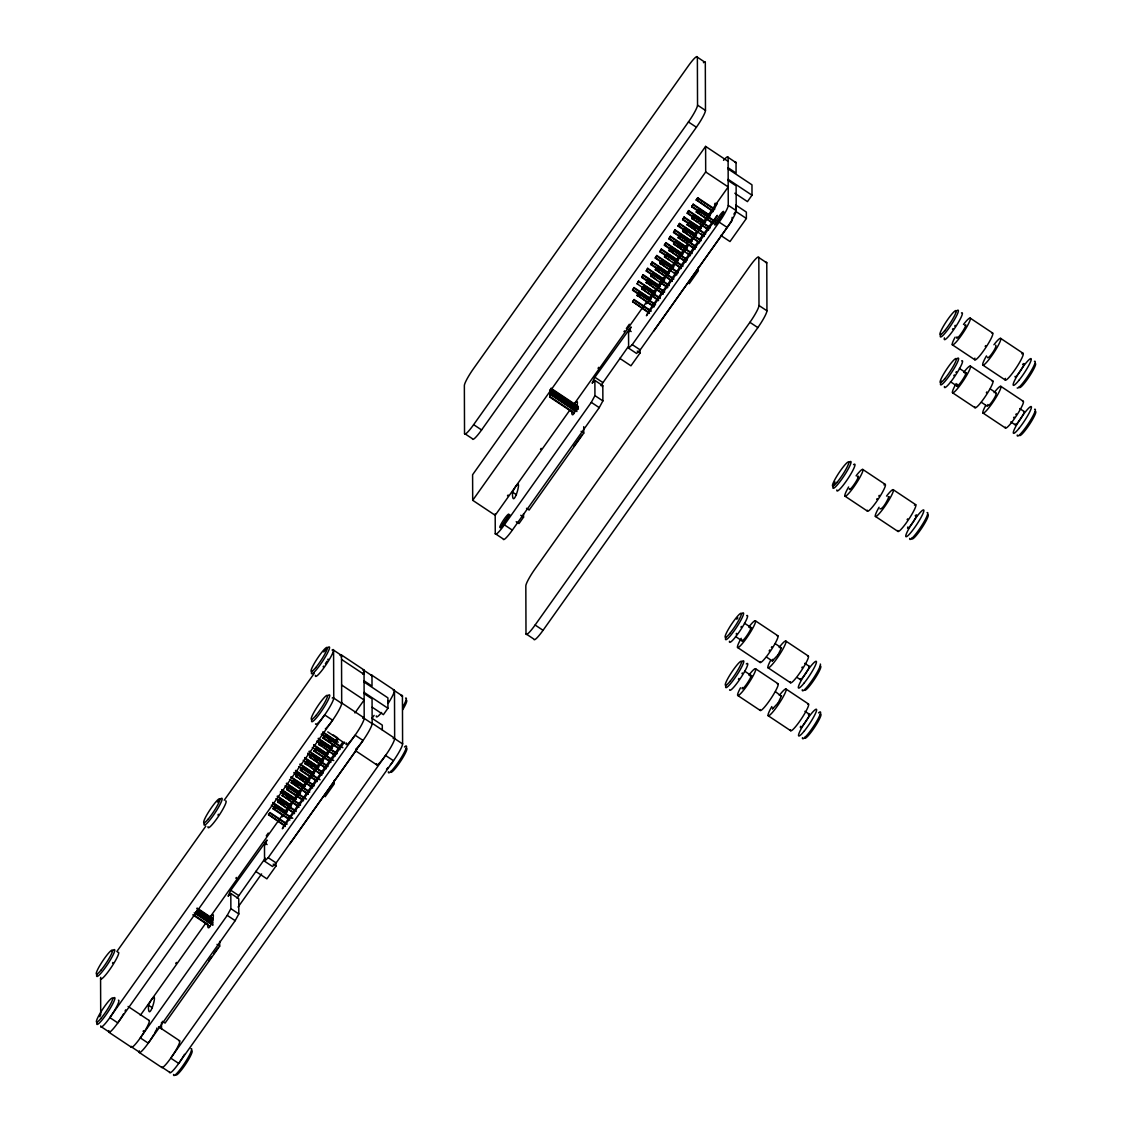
<?xml version="1.0" encoding="UTF-8"?>
<svg xmlns="http://www.w3.org/2000/svg" width="1132" height="1132" viewBox="0 0 1132 1132"><rect width="100%" height="100%" fill="white"/><g stroke="black" fill="none" stroke-linecap="round" stroke-linejoin="round"><path stroke-width="1.5" d="M772.406 660.763L772.873 659.277M772.576 708.717L772.703 708.08M888.875 496.764C887.587 500.471 882.38 509.924 879.932 508.848M148.434 1005.159C162.216 978.699 147.797 1028.861 148.434 1005.159L152.395 1007.791M512.499 492.123C526.281 465.662 511.862 515.824 512.499 492.123L516.461 494.755M888.875 496.736L888.125 496.651M987.458 357.118C987.429 361.108 997.872 346.137 995.679 345.189M987.84 404.534C986.92 410.109 998.311 393.795 995.693 393.257M143.566 1030.686L143.141 1031.436M235.909 878.319L236.333 877.456M283.014 814.644L282.321 816.795L283.594 815.733M647.094 301.607L646.386 303.758L648.325 301.876M227.235 915.392L230.871 908.656L230.815 893.473L238.753 898.766L238.81 913.948L235.173 920.67L148.25 1043.166L140.311 1037.874L227.235 915.392L235.173 920.67M495.264 533.667A16.06 2.278 -56.4 0 0 504.377 524.838L591.3 402.355L594.937 395.62L594.88 380.437L602.818 385.729L602.875 400.912L599.238 407.633L512.329 530.13A16.06 2.278 -56.4 0 1 503.202 538.959L495.264 533.667L495.193 513.843M600.88 385.602L628.331 346.576M387.781 701.84L388.234 701.048M771.387 647.476L771.854 646.697M878.786 496.127L879.253 495.349M801.838 667.753L802.305 666.96M986.354 392.733L986.807 391.955M237.083 898.157L265.284 858.169M284.288 824.591L282.363 828.78L344.482 742.125M540.502 449.404L541.153 448.357M648.353 311.555L646.429 315.743L714.603 220.57L717.235 215.349L699.463 239.475M778.123 654.706L781.462 647.886L775.349 643.74M778.292 702.675L781.533 695.727M985.18 346.42L985.703 345.6M1015.8 414.637L1016.324 413.817M777.981 654.919L772.392 660.904M778.137 702.887L772.562 708.858M175.729 963.473L176.436 962.441M209.604 917.769C219.198 903.987 207.241 939.857 207.595 923.387M598.036 368.353L598.743 367.32M573.669 404.732C583.263 390.95 571.306 426.821 571.66 410.35M714.547 204.185L715.254 203.152M769.831 649.938L769.137 650.957M876.677 499.396L877.229 498.589M907.128 519.673L907.68 518.866M264.548 861.197L268.185 857.674L355.108 735.177L363.061 740.469L276.137 862.952L272.487 866.489L264.548 861.197L264.492 846.014L267.01 840.001L230.447 890.785L228.098 896.247L230.815 893.473M728.173 180.554L736.125 185.846L736.21 210.609A16.06 2.278 -56.4 0 1 727.126 227.433L640.203 349.915L636.552 353.453L628.614 348.161L628.557 332.978L631.076 326.964L594.512 377.748L592.163 383.21L594.88 380.437M464.53 433.485A16.06 2.278 -56.4 0 0 473.643 424.656L688.44 121.959A16.06 2.278 -56.4 0 0 697.538 105.149L697.369 57.194L705.307 62.486L705.477 110.427A16.06 2.278 -56.4 0 1 696.392 127.251L481.595 429.948A16.06 2.278 -56.4 0 1 472.483 438.777L464.53 433.485L464.361 385.545A16.06 2.278 -56.4 0 1 473.459 368.721L688.256 66.024A16.06 2.278 -56.4 0 1 697.369 57.194M116.822 951.573L205.812 826.176M224.221 800.225L314.229 673.384M728.117 161.367L705.604 146.396L472.596 474.733L472.695 500.302L495.193 515.286L569.806 410.166M551.1 388.347L549.643 391.035L551.1 388.347L578.353 406.487M472.695 500.302L705.689 171.965L705.604 146.396M551.114 390.342L549.657 393.045L551.114 390.342L578.367 408.482M551.114 392.337L549.657 395.04L551.114 392.337L576.938 409.529M574.051 413.265L549.671 397.035L551.128 394.346L576.938 411.524M549.671 397.035L551.128 394.346M639.594 294.914L632.59 290.245L634.047 287.556L650.858 298.749M655.414 292.339L638.59 281.132L637.132 283.835L645.551 289.424M651.508 283.948L641.688 277.411L643.146 274.722L659.97 285.929M664.512 279.505L647.688 268.312L646.245 271.001L653.249 275.67M659.206 270.194L650.787 264.591L652.244 261.902L669.069 273.095M665.149 264.704L655.343 258.181L656.801 255.492L673.625 266.685M678.167 260.275L661.343 249.068L659.899 251.771L666.904 256.426M672.861 250.95L664.442 245.347L665.899 242.658L682.723 253.865M674.601 242.673L668.998 238.937L670.455 236.248L687.265 247.441M691.822 241.031L674.997 229.838L673.54 232.527L680.558 237.196M686.501 231.706L678.096 226.117L679.554 223.429L696.378 234.621M688.256 223.429L682.653 219.707L684.096 217.004L700.92 228.211M705.477 221.787L688.652 210.594L687.195 213.283L694.213 217.952M700.156 212.476L691.751 206.873L693.208 204.185L710.019 215.377M713.118 211.656L696.293 199.826L697.751 197.775L714.575 208.967M632.59 290.245L634.047 287.556M637.132 283.835L638.59 281.132M641.688 277.411L643.146 274.722M646.245 271.001L647.688 268.312M650.787 264.591L652.244 261.902M655.343 258.181L656.801 255.492M659.899 251.771L661.343 249.068M664.442 245.347L665.899 242.658M668.998 238.937L670.455 236.248M673.54 232.527L674.997 229.838M678.096 226.117L679.554 223.429M682.653 219.707L684.096 217.004M687.195 213.283L688.652 210.594M691.751 206.873L693.208 204.185M696.293 200.463L697.751 197.775M285.391 826.459L268.567 814.63L270.024 812.578L286.835 823.771M289.934 820.049L273.109 808.856L274.567 806.154L292.792 818.294M294.49 813.639L277.665 801.796L279.123 799.744L295.947 810.951M299.032 807.229L282.208 795.386L283.665 793.334L300.489 804.527M303.588 800.805L286.764 789.612L288.221 786.924L306.447 799.051M308.145 794.395L291.32 782.566L292.778 780.514L309.588 791.707M312.687 787.985L295.862 776.142L297.32 774.09L314.144 785.297M317.243 781.575L300.419 770.368L301.876 767.68L320.101 779.807M321.799 775.165L304.975 763.322L306.418 761.27L323.243 772.463M326.341 768.741L309.517 756.912L310.975 754.86L327.799 766.053M330.898 762.331L314.073 751.139L315.531 748.45L333.756 760.577M335.44 755.921L318.616 744.078L320.073 742.026L336.897 753.233M339.996 749.511L323.172 738.305L324.629 735.616L342.855 747.743M649.457 313.423L632.632 301.593L634.09 299.541L650.9 310.734M653.999 307.013L637.175 295.183L638.632 293.131L655.456 304.324M658.555 300.603L641.731 288.759L643.188 286.707L660.013 297.914M663.111 294.193L646.273 282.349L647.73 280.297L664.555 291.49M669.111 285.08L652.287 273.887L650.829 275.939L667.654 287.769M672.21 281.359L655.386 269.529L656.843 267.477L673.653 278.67M676.752 274.949L659.928 263.119L661.385 261.053L678.21 272.26M682.766 265.85L665.941 254.643L664.484 256.695L681.308 268.539M685.865 262.129L669.04 250.285L670.484 248.233L687.308 259.426M690.407 255.705L673.582 243.875L675.04 241.824L691.864 253.016M696.421 246.606L679.596 235.414L678.139 237.465L694.963 249.295M699.505 242.885L682.681 231.041L684.138 228.989L700.963 240.196M704.062 236.475L687.237 224.631L688.695 222.58L705.519 233.786M710.061 227.362L693.251 216.17L691.793 218.221L708.618 230.065M713.16 223.641L696.336 211.811L697.793 209.76L714.617 220.952M268.567 815.266L270.024 812.578M273.109 808.856L274.567 806.154M277.665 802.432L279.123 799.744M282.222 796.022L283.665 793.334M286.764 789.612L288.221 786.924M291.32 783.202L292.778 780.514M295.862 776.793L297.32 774.09M300.419 770.368L301.876 767.68M304.975 763.958L306.418 761.27M309.517 757.549L310.975 754.86M314.073 751.139L315.531 748.45M318.63 744.729L320.073 742.026M323.172 738.305L324.629 735.616M632.632 302.23L634.09 299.541M637.175 295.82L638.632 293.131M641.731 289.41L643.188 286.707M646.287 282.986L647.73 280.297M650.829 276.576L652.287 273.887M655.386 270.166L656.843 267.477M659.928 263.756L661.385 261.053M664.484 257.332L665.941 254.643M669.04 250.922L670.484 248.233M673.582 244.512L675.04 241.824M678.139 238.102L679.596 235.414M682.695 231.692L684.138 228.989M687.237 225.268L688.695 222.58M691.793 218.858L693.251 216.17M696.336 212.448L697.793 209.76M266.275 835.883L268.27 833.067M626.35 328.478L629.335 324.247M140.326 1015.362L205.741 923.203M209.816 917.429L282.377 815.182M284.429 812.309L292.014 801.626M294.023 798.782L296.683 795.032M298.056 793.093L305.881 782.071M307.932 779.184L310.154 776.043M312.177 773.213L319.224 763.265M321.219 760.463L324.276 756.148M326.285 753.318L328.365 750.389M330.318 747.629L332.454 744.63M335.355 740.526L337.562 737.427M354.939 712.948L364.136 699.986L341.623 685.002M573.882 404.407L646.443 302.159M649.018 298.537L652.046 294.263M653.603 292.07L656.079 288.589M657.692 286.311L660.748 281.995M662.8 279.109L665.149 275.798M666.889 273.35L669.946 269.034M671.191 267.279L674.219 263.006M676.087 260.388L679.257 255.903M681.195 253.186L683.289 250.229M685.284 247.427L687.322 244.54M690.35 240.281L692.43 237.352M694.383 234.593L696.52 231.593M698.571 228.706L701.628 224.391M703.453 221.815L706.481 217.556M707.769 215.745L728.201 186.95L705.689 171.965M284.953 813.965L338.397 738.658M649.018 300.928L688.341 245.517M690.364 242.673L714.561 208.585L717.193 203.35L714.547 206.18M284.995 823.558L342.458 742.578M649.061 310.522L670.229 280.679M672.252 277.835L697.453 242.319M628.614 348.161L632.25 344.637L719.174 222.141A16.06 2.278 -56.4 0 0 728.258 205.331L728.102 157.376A16.06 2.278 -56.4 0 0 723.532 160.334M238.074 907.072L261.605 873.918M372.074 718.254L374.112 715.367M733.861 214.132L735.786 211.415L735.758 205.034L746.356 212.08L746.37 218.476L729.999 241.555L720.73 235.385M289.82 843.892L356.905 749.342M653.886 330.855L732.163 220.542L732.149 217.358M208.642 960.927L211.67 956.653M213.693 953.795L217.74 948.092M275.982 862.542L275.996 866.008L266.883 878.842L255.676 871.371M325.139 796.744L334.237 783.924L334.223 780.457M364.065 682.002L387.908 697.864L387.936 708.25L383.394 714.66L372.173 707.203M523.536 513.687L523.55 517.14L519.008 523.564L516.206 521.696M573.712 446.461L581.806 435.056M640.047 349.519L640.061 352.972L630.948 365.806L619.742 358.335M689.204 283.722L698.303 270.888L698.288 267.421M728.145 168.965L751.973 184.827L752.002 195.213L747.46 201.623L734.838 193.232M219.665 941.343L219.679 946.14L165.074 1023.087L162.428 1021.333M583.73 426.707L583.744 433.103L529.139 510.051L526.493 508.296M525.998 633.849A16.06 2.278 -56.4 0 0 535.111 625.02L749.908 322.323A16.06 2.278 -56.4 0 0 758.992 305.513L758.822 257.558L766.774 262.85L766.944 310.791A16.06 2.278 -56.4 0 1 757.846 327.615L543.049 630.312A16.06 2.278 -56.4 0 1 533.936 639.141L525.998 633.849L525.828 585.895A16.06 2.278 -56.4 0 1 534.912 569.085L749.709 266.388A16.06 2.278 -56.4 0 1 758.822 257.558M602.818 385.729L602.125 386.677M1013.579 417.807L1014.145 417.057M623.973 331.648L624.638 330.841M507.476 495.816L508.141 495.009M780.953 695.911L775.505 691.709M780.387 648.282L781.278 647.745M697.538 105.149L705.477 110.427M688.44 121.959L696.392 127.251M970.166 318.092L992.679 333.077M1000.631 338.369L1023.13 353.34M728.102 157.376L736.041 162.668L736.083 173.054L728.131 167.762M728.173 179.351L752.002 195.213M952.295 344.765L974.808 359.75M982.746 365.042L1005.258 380.012M970.336 366.046L992.849 381.017M1000.787 386.309L1023.3 401.294M728.258 205.331L736.21 210.609M735.786 211.415L746.37 218.476M959.412 368.438L966.77 373.334M990.302 388.998L996.188 392.917M1019.734 408.581L1024.149 411.524M697.751 198.411L714.575 209.604M696.293 199.826L713.118 211.019M693.208 204.821L710.033 216.014M719.174 222.141L727.126 227.433M691.751 206.236L697.354 209.972M697.793 210.396L714.617 221.589M696.336 211.811L713.16 223.004M950.498 381.753L957.842 386.649M981.387 402.313L987.274 406.232M1010.805 421.896L1015.22 424.84M688.652 211.231L705.477 222.438M688.596 213.58L692.798 216.382M693.251 216.806L710.075 228.013M698.416 220.754L701.217 222.622M693.194 219.155L697.397 221.957M700.199 223.825L708.604 229.414M952.465 392.719L974.963 407.69M982.916 412.982L1005.414 427.967M684.11 217.655L700.92 228.848M682.638 219.056L688.256 222.792M688.695 223.216L705.519 234.423M691.058 225.296L695.26 228.098M687.237 224.631L698.458 232.102M701.26 233.97L704.062 235.838M679.554 224.065L696.378 235.258M678.096 225.48L683.7 229.202M684.138 229.64L700.963 240.833M682.681 231.041L699.505 242.248M674.997 230.475L691.822 241.668M674.941 232.824L679.143 235.626M679.596 236.05L696.421 247.243M684.761 239.998L687.563 241.852M679.54 238.399L683.742 241.187M686.544 243.055L694.963 248.658M670.455 236.885L687.28 248.078M668.998 238.3L674.601 242.036M675.04 242.46L691.864 253.653M677.403 244.54L681.606 247.342M673.582 243.875L684.803 251.332M687.605 253.2L690.407 255.068M665.899 243.295L682.723 254.502M758.992 305.513L766.944 310.791M664.442 244.71L670.045 248.446M670.498 248.87L687.308 260.077M669.04 250.285L685.851 261.478M661.343 249.719L678.167 260.912M661.286 252.054L665.503 254.856M665.941 255.28L682.766 266.487M665.885 257.629L670.087 260.431M672.889 262.299L681.308 267.902M656.801 256.129L673.625 267.322M655.343 257.544L662.347 262.2M661.385 261.704L678.21 272.897M749.908 322.323L757.846 327.615M659.928 263.119L671.149 270.576M673.95 272.444L676.752 274.312M652.244 262.539L669.069 273.732M650.787 263.954L656.39 267.69M656.843 268.114L673.667 279.307M655.386 269.529L672.21 280.722M647.702 268.949L664.512 280.156M647.645 271.298L653.249 275.034M652.287 274.524L669.111 285.717M652.23 276.873L656.433 279.675M659.249 281.543L667.654 287.132M643.146 275.359L659.97 286.566M641.688 276.774L648.693 281.444M647.745 280.934L664.555 292.141M646.273 282.349L663.097 293.556M638.59 281.783L655.414 292.976M643.188 287.358L660.013 298.551M641.731 288.759L658.555 299.966M634.047 288.193L650.872 299.386M632.59 289.608L638.193 293.329M638.632 293.768L655.456 304.961M637.175 295.183L653.999 306.376M634.09 300.178L650.914 311.371M632.632 301.593L649.457 312.786M862.768 469.44L885.281 484.425M893.219 489.717L915.731 504.688M628.543 329.78L631.189 331.549M632.25 344.637L640.203 349.915M637.245 351.104L640.061 352.972M844.897 496.113L867.395 511.098M875.347 516.376L897.86 531.361M594.866 377.239L602.818 382.531M594.937 395.62L602.875 400.912M591.3 402.355L599.238 407.633M551.1 388.983L578.353 407.124M551.114 390.979L578.367 409.119M551.114 392.988L576.938 410.166M551.128 394.983L575.509 411.213M549.671 396.398L574.051 412.628M581.098 431.334L583.744 433.103M473.643 424.656L481.595 429.948M755.369 620.789L777.882 635.774M785.82 641.052L808.333 656.036M744.446 623.18L751.804 628.076M804.767 663.324L809.182 666.267M735.531 636.495L742.875 641.391M766.421 657.055L772.307 660.975M797.31 677.615L800.253 679.582M737.498 647.462L759.997 662.432M767.949 667.724L790.447 682.709M755.539 668.743L778.052 683.728M785.99 689.02L808.503 704.005M520.748 515.286L523.55 517.14M744.615 671.149L751.973 676.045M804.923 711.292L809.338 714.221M504.377 524.838L512.329 530.13M737.654 695.416L760.166 710.401M768.104 715.693L790.617 730.664M535.111 625.02L543.049 630.312M341.312 654.876L363.825 669.861M371.763 675.139L394.276 690.124M341.539 659.432L364.051 674.403M364.065 680.799L372.018 686.091L371.975 675.705L364.037 670.413L364.193 718.367L372.145 723.645L372.06 698.869L364.108 693.591M364.108 692.388L387.936 708.25M371.692 718.07L382.291 725.117L382.305 729.914M341.482 702.816L363.98 717.801M394.431 738.078L371.933 723.093A16.06 2.278 -56.4 0 1 366.853 734.739A16.06 2.278 -56.4 0 1 355.788 749.115M333.332 734.993L336.133 736.861M327.728 731.895L344.553 743.087M355.462 750.7L376.56 764.737M322.832 731.909L338.256 742.182M322.846 732.546L336.855 741.885M321.389 733.961L324.191 735.828M324.629 736.253L341.454 747.46M321.389 734.597L324.191 736.465M328.393 739.267L331.195 741.135M323.172 737.668L338.595 747.941M318.29 738.319L332.313 747.658M318.29 738.97L332.313 748.294M320.073 742.677L336.897 753.87M316.833 741.021L325.252 746.611M318.616 744.078L321.417 745.946M324.233 747.813L328.436 750.615M331.237 752.483L335.44 755.285M313.734 744.743L327.756 754.068M313.734 745.38L327.756 754.704M315.531 749.087L332.355 760.279M312.276 747.431L316.493 750.233M314.073 750.502L329.497 760.761M309.192 751.153L323.2 760.478M309.192 751.789L323.2 761.114M307.734 753.204L310.536 755.072M310.975 755.497L327.799 766.689M307.734 753.841L310.536 755.709M314.738 758.511L317.54 760.379M309.517 756.912L324.941 767.171M304.635 757.563L318.658 766.888M304.635 758.199L318.658 767.538M306.432 761.907L323.243 773.114M303.178 760.251L311.597 765.855M304.975 763.322L307.777 765.19M310.578 767.057L314.781 769.859M317.583 771.727L321.785 774.514M300.079 763.973L314.102 773.312M300.093 764.609L314.102 773.948M301.876 768.317L318.7 779.524M298.636 766.661L302.838 769.463M300.419 769.732L315.842 780.005M295.537 770.383L309.545 779.722M295.537 771.034L309.56 780.358M294.079 772.434L296.881 774.302M297.32 774.741L314.144 785.933M294.079 773.085L296.881 774.953M301.084 777.741L303.9 779.608M295.862 776.142L311.286 786.415M290.981 776.807L305.003 786.132M290.981 777.443L305.003 786.768M292.778 781.151L309.602 792.343M289.523 779.495L297.942 785.084M291.32 782.566L301.126 789.089M303.928 790.957L308.145 793.758M286.438 783.217L300.447 792.542M286.438 783.853L300.447 793.178M288.221 787.561L305.046 798.753M284.981 785.905L289.184 788.707M286.764 788.976L302.187 799.234M281.882 789.627L295.905 798.951M281.882 790.263L295.905 799.602M280.425 791.678L283.226 793.546M283.679 793.971L300.489 805.177M280.425 792.315L283.226 794.183M287.443 796.985L290.245 798.852M282.208 795.386L297.631 805.644M277.326 796.037L291.349 805.376M277.326 796.673L291.349 806.012M279.123 800.381L295.947 811.587M275.883 798.725L284.288 804.328M277.665 801.796L287.471 808.333M290.273 810.201L294.49 813.002M272.784 802.447L286.792 811.786M272.784 803.097L286.806 812.422M274.567 806.805L291.391 817.997M271.326 805.149L275.529 807.951M273.109 808.22L288.533 818.478M270.024 813.215L286.849 824.407M268.567 814.63L285.377 825.822M264.478 842.816L267.124 844.585M268.185 857.674L276.137 862.952M273.18 864.141L275.996 866.008M230.801 890.276L238.753 895.568M230.871 908.656L238.81 913.948M197.081 908.062L212.858 918.576M197.081 908.713L212.858 919.212M197.081 910.071L212.858 920.571M197.081 910.708L212.858 921.207M197.095 912.067L212.873 922.566M195.652 911.741L212.873 923.203M195.666 913.099L212.873 924.561M194.237 912.788L212.873 925.198M194.209 915.151L207.114 923.754M192.78 914.84L209.986 926.301M217.033 944.371L219.679 946.14M128.086 1006.461L149.183 1020.512M158.537 1026.724L179.634 1040.775M100.748 1026.427L108.686 1031.719M131.199 1046.704L139.137 1051.996M169.588 1072.259L161.65 1066.967A16.06 2.278 -56.4 0 0 172.842 1055.109A16.06 2.278 -56.4 0 0 178.884 1040.902M108.799 1032.2L131.298 1047.171M139.25 1052.463L161.749 1067.448M161.494 1022.451L161.522 1029.299M100.578 978.487L100.706 1014.442M716.089 224.716A8.037 1.132 -56.4 0 1 723.702 213.085M501.136 528.135A8.037 1.132 -56.4 0 1 505.084 520.578A8.037 1.132 -56.4 0 1 510.079 515.018M148.872 1020.47A16.06 2.278 -56.4 0 1 141.429 1036.275A16.06 2.278 -56.4 0 1 131.227 1046.293M362.679 718.282A16.06 2.278 -56.4 0 1 356.778 732.758A16.06 2.278 -56.4 0 1 346.208 742.861M362.806 670.13A16.06 2.278 -56.4 0 1 362.82 674.134M156.994 1027.941A16.06 2.278 -56.4 0 1 156.626 1028.931M156.131 1030.063A16.06 2.278 -56.4 0 1 154.787 1032.752M153.952 1034.252A16.06 2.278 -56.4 0 1 143.453 1049.322A16.06 2.278 -56.4 0 1 139.349 1050.85M371.013 675.266A16.06 2.278 -56.4 0 1 371.876 676.469M332.228 698.019A16.06 2.278 -56.4 0 1 327.417 710.839A16.06 2.278 -56.4 0 1 315.545 723.857M332.058 650.065A16.06 2.278 -56.4 0 1 326.709 663.72A16.06 2.278 -56.4 0 1 315.418 675.365M341.171 702.774A16.06 2.278 -56.4 0 1 337.86 712.056A16.06 2.278 -56.4 0 1 326.893 727.352M326.058 728.187A16.06 2.278 -56.4 0 1 325.337 728.852M339.996 655.357A16.06 2.278 -56.4 0 1 341.185 657.013M118.421 1000.193A16.06 2.278 -56.4 0 1 110.978 1016.012A16.06 2.278 -56.4 0 1 100.776 1026.031M125.68 1009.801A16.06 2.278 -56.4 0 1 125.058 1011.088M123.501 1013.975A16.06 2.278 -56.4 0 1 113.002 1029.059A16.06 2.278 -56.4 0 1 108.898 1030.587M117.827 952.394A16.06 2.278 -56.4 0 1 110.809 968.044A16.06 2.278 -56.4 0 1 100.79 977.341M393.129 738.559A16.06 2.278 -56.4 0 1 387.781 752.2A16.06 2.278 -56.4 0 1 376.489 763.859M393.257 690.407A16.06 2.278 -56.4 0 1 388.149 703.425M381.597 712.495A16.06 2.278 -56.4 0 1 376.319 715.905M402.468 743.427A16.06 2.278 -56.4 0 1 390.356 764.935M388.248 767.411A16.06 2.278 -56.4 0 1 386.493 769.166M401.195 695.685A16.06 2.278 -56.4 0 1 402.384 696.392M184.516 1054.317A16.06 2.278 -56.4 0 1 174.455 1068.948A16.06 2.278 -56.4 0 1 169.63 1071.834M404.464 746.964A16.06 2.278 -56.4 0 1 400.176 759.416A16.06 2.278 -56.4 0 1 388.403 771.783M406.218 748.294A14.447 2.052 -56.4 0 1 400.176 761.864A14.447 2.052 -56.4 0 1 390.639 771.416M190.926 1048.756A16.06 2.278 -56.4 0 1 184.219 1063.854A16.06 2.278 -56.4 0 1 173.606 1074.48M191.421 1050.977A14.447 2.052 -56.4 0 1 186.426 1062.976A14.447 2.052 -56.4 0 1 175.927 1074.933M406.048 700.34A14.447 2.052 -56.4 0 1 402.681 709.736M405.567 698.119A16.06 2.278 -56.4 0 1 403.119 706.326M113.285 950.116A16.06 2.278 -56.4 0 1 107.399 964.591A16.06 2.278 -56.4 0 1 96.814 974.694M111.827 951.418A16.06 2.278 -56.4 0 1 112.606 950.682M112.945 962.455A8.023 1.132 -56.4 0 1 112.535 963.205M327.403 647.985A16.06 2.278 -56.4 0 1 322.195 661.895A16.06 2.278 -56.4 0 1 311.923 671.092M323.78 651.961A16.06 2.278 -56.4 0 1 326.624 648.735M328.11 659.065A8.023 1.132 -56.4 0 1 327.742 659.758M326.879 661.3A8.023 1.132 -56.4 0 1 326.384 662.107M325.86 662.928A8.023 1.132 -56.4 0 1 325.323 663.748M323.653 666.111A8.023 1.132 -56.4 0 1 323.101 666.805M328.252 695.373A16.06 2.278 -56.4 0 1 322.365 709.849A16.06 2.278 -56.4 0 1 311.781 719.952M220.683 798.768A16.06 2.278 -56.4 0 1 214.797 813.243A16.06 2.278 -56.4 0 1 204.213 823.346M217.401 802.079A16.06 2.278 -56.4 0 1 220.004 799.333M225.664 800.89A16.06 2.278 -56.4 0 1 218.207 816.71A16.06 2.278 -56.4 0 1 208.019 826.714M218.462 814.276A8.023 1.132 -56.4 0 1 217.924 815.097M112.776 998.636A16.06 2.278 -56.4 0 1 108.106 1011.725A16.06 2.278 -56.4 0 1 96.97 1022.649M99.729 1016.663A16.06 2.278 -56.4 0 1 100.606 1015.121M734.809 162.385A16.06 2.278 -56.4 0 1 736.041 162.668M703.425 62.699A16.06 2.278 -56.4 0 1 705.307 62.486M765.543 262.567A16.06 2.278 -56.4 0 1 766.774 262.85M963.488 324.474A16.06 2.278 -56.4 0 1 969.516 321.587A16.06 2.278 -56.4 0 1 955.889 342.317A16.06 2.278 -56.4 0 1 955.139 337.166M964.733 325.323A8.023 1.132 -56.4 0 1 962.129 332.256A8.023 1.132 -56.4 0 1 956.993 336.855M991.929 333.204A16.06 2.278 -56.4 0 1 984.925 348.854A16.06 2.278 -56.4 0 1 974.893 358.137M1021.828 353.835A16.06 2.278 -56.4 0 1 1015.928 368.296A16.06 2.278 -56.4 0 1 1005.358 378.399M993.938 344.751A16.06 2.278 -56.4 0 1 999.811 342.246A16.06 2.278 -56.4 0 1 985.76 363.202A16.06 2.278 -56.4 0 1 986.467 355.901M856.089 475.822A16.06 2.278 -56.4 0 1 861.961 473.317A16.06 2.278 -56.4 0 1 847.91 494.274A16.06 2.278 -56.4 0 1 848.618 486.972M857.334 476.671A8.023 1.132 -56.4 0 1 855 483.194A8.023 1.132 -56.4 0 1 849.453 488.656M883.979 484.906A16.06 2.278 -56.4 0 1 878.63 498.547A16.06 2.278 -56.4 0 1 867.324 510.207M914.43 505.183A16.06 2.278 -56.4 0 1 909.081 518.824A16.06 2.278 -56.4 0 1 897.775 530.483M886.54 496.085A16.06 2.278 -56.4 0 1 892.412 493.58A16.06 2.278 -56.4 0 1 878.361 514.551A16.06 2.278 -56.4 0 1 879.069 507.249M963.657 372.428A16.06 2.278 -56.4 0 1 969.516 369.923A16.06 2.278 -56.4 0 1 955.465 390.88A16.06 2.278 -56.4 0 1 956.186 383.578M964.903 373.263A8.023 1.132 -56.4 0 1 964.846 375.98A8.023 1.132 -56.4 0 1 958.917 384.668A8.023 1.132 -56.4 0 1 957.389 384.272M992.099 381.144A16.06 2.278 -56.4 0 1 985.647 395.974A16.06 2.278 -56.4 0 1 974.893 406.812M1022.55 401.421A16.06 2.278 -56.4 0 1 1016.097 416.251A16.06 2.278 -56.4 0 1 1005.343 427.075M994.108 392.691A16.06 2.278 -56.4 0 1 1000.136 389.804A16.06 2.278 -56.4 0 1 986.51 410.534A16.06 2.278 -56.4 0 1 985.76 405.383M748.691 627.17A16.06 2.278 -56.4 0 1 754.549 624.666A16.06 2.278 -56.4 0 1 740.498 645.622A16.06 2.278 -56.4 0 1 741.219 638.321M749.936 628.005A8.023 1.132 -56.4 0 1 747.601 634.543A8.023 1.132 -56.4 0 1 742.054 639.99M777.132 635.887A16.06 2.278 -56.4 0 1 770.68 650.716A16.06 2.278 -56.4 0 1 759.926 661.555M807.583 656.164A16.06 2.278 -56.4 0 1 801.131 670.993A16.06 2.278 -56.4 0 1 790.377 681.818M779.141 647.433A16.06 2.278 -56.4 0 1 785.169 644.547A16.06 2.278 -56.4 0 1 771.543 665.276A16.06 2.278 -56.4 0 1 770.793 660.126M748.86 675.125A16.06 2.278 -56.4 0 1 754.888 672.238A16.06 2.278 -56.4 0 1 741.248 692.968A16.06 2.278 -56.4 0 1 740.512 687.817M750.091 675.974A8.023 1.132 -56.4 0 1 747.488 682.907A8.023 1.132 -56.4 0 1 742.366 687.506M777.302 683.855A16.06 2.278 -56.4 0 1 770.85 698.685A16.06 2.278 -56.4 0 1 760.096 709.509M807.753 704.118A16.06 2.278 -56.4 0 1 801.3 718.947A16.06 2.278 -56.4 0 1 790.546 729.786M779.311 695.402A16.06 2.278 -56.4 0 1 785.169 692.897A16.06 2.278 -56.4 0 1 771.118 713.853A16.06 2.278 -56.4 0 1 771.826 706.552M820.332 664.031A16.06 2.278 -56.4 0 1 811.729 680.856A16.06 2.278 -56.4 0 1 802.291 689.756M820.12 666.253A14.447 2.052 -56.4 0 1 815.125 678.252A14.447 2.052 -56.4 0 1 804.626 690.209M1034.591 409.289A16.06 2.278 -56.4 0 1 1027.87 424.387A16.06 2.278 -56.4 0 1 1017.258 435.013M1035.087 411.51A14.447 2.052 -56.4 0 1 1030.092 423.51A14.447 2.052 -56.4 0 1 1019.592 435.466M818.521 712.877A16.06 2.278 -56.4 0 1 814.233 725.329A16.06 2.278 -56.4 0 1 802.461 737.696M820.276 714.207A14.447 2.052 -56.4 0 1 814.248 727.777A14.447 2.052 -56.4 0 1 804.696 737.328M1034.422 361.334A16.06 2.278 -56.4 0 1 1028.861 374.678A16.06 2.278 -56.4 0 1 1017.187 387.979M1034.917 363.57A14.447 2.052 -56.4 0 1 1028.875 377.14A14.447 2.052 -56.4 0 1 1019.338 386.691M927.023 512.683A16.06 2.278 -56.4 0 1 920.316 527.781A16.06 2.278 -56.4 0 1 909.703 538.408M927.518 514.904A14.447 2.052 -56.4 0 1 921.476 528.488A14.447 2.052 -56.4 0 1 911.939 538.04M913.241 521.583A16.06 2.278 -56.4 0 1 923.415 512.485A16.06 2.278 -56.4 0 1 908.147 535.464A16.06 2.278 -56.4 0 1 912.463 522.758M741.474 613.898A16.06 2.278 -56.4 0 1 736.253 627.807A16.06 2.278 -56.4 0 1 725.98 637.005M736.776 619.232A16.06 2.278 -56.4 0 1 737.852 617.874M746.681 615.624A16.06 2.278 -56.4 0 1 740.229 630.453A16.06 2.278 -56.4 0 1 729.475 641.278M741.389 626.42A8.023 1.132 -56.4 0 1 740.936 627.213M736.649 633.368A8.023 1.132 -56.4 0 1 736.154 633.948M808.8 666.323A8.023 1.132 -56.4 0 1 805.305 674.134A8.023 1.132 -56.4 0 1 800.31 678.775M956.95 310.649A16.06 2.278 -56.4 0 1 950.498 325.931A16.06 2.278 -56.4 0 1 940.777 334.322M955.493 311.951A16.06 2.278 -56.4 0 1 956.271 311.201M961.478 312.927A16.06 2.278 -56.4 0 1 954.474 328.577A16.06 2.278 -56.4 0 1 944.442 337.86M955.252 325.323A8.023 1.132 -56.4 0 1 954.729 326.158M953.073 328.577A8.023 1.132 -56.4 0 1 952.507 329.327M1022.592 364.476A8.023 1.132 -56.4 0 1 1021.191 369.796A8.023 1.132 -56.4 0 1 1015.022 376.447M956.441 359.155A16.06 2.278 -56.4 0 1 956.342 364.589A16.06 2.278 -56.4 0 1 944.442 381.993A16.06 2.278 -56.4 0 1 941.385 381.201M961.648 360.882A16.06 2.278 -56.4 0 1 955.196 375.711A16.06 2.278 -56.4 0 1 944.442 386.536M956.356 371.678A8.023 1.132 -56.4 0 1 955.903 372.47M954.347 374.918A8.023 1.132 -56.4 0 1 953.795 375.739M1023.993 411.496A8.023 1.132 -56.4 0 1 1019.989 419.802A8.023 1.132 -56.4 0 1 1015.277 424.033M848.873 462.549A16.06 2.278 -56.4 0 1 848.774 467.983A16.06 2.278 -56.4 0 1 836.873 485.402A16.06 2.278 -56.4 0 1 833.817 484.595M834.369 483.378A16.06 2.278 -56.4 0 1 835.048 482.034M853.528 464.644A16.06 2.278 -56.4 0 1 848.179 478.284A16.06 2.278 -56.4 0 1 836.873 489.944M915.194 515.81A8.023 1.132 -56.4 0 1 915.873 517.48A8.023 1.132 -56.4 0 1 910.086 526.295A8.023 1.132 -56.4 0 1 907.85 526.974M741.63 661.866A16.06 2.278 -56.4 0 1 736.423 675.776A16.06 2.278 -56.4 0 1 726.15 684.973M746.285 663.946A16.06 2.278 -56.4 0 1 741.474 676.766A16.06 2.278 -56.4 0 1 729.602 689.784M742.337 672.932A8.023 1.132 -56.4 0 1 741.969 673.639M738.998 678.436A8.023 1.132 -56.4 0 1 738.432 679.228M808.347 714.745A8.023 1.132 -56.4 0 1 805.743 721.692A8.023 1.132 -56.4 0 1 800.621 726.277M324.658 714.915L109.861 1017.597L117.799 1022.889L332.61 720.207L324.658 714.915M385.559 755.454L170.762 1058.137L178.714 1063.429L393.512 760.732L385.559 755.454M341.524 655.428L333.586 650.15L333.742 698.09L341.694 703.382L341.524 655.428M402.426 695.968L394.488 690.69L394.658 738.63L402.596 743.922L402.426 695.968M100.974 970.223A14.461 2.052 -56.4 0 0 112.535 950.314A14.461 2.052 -56.4 0 0 99.644 965.865A14.461 2.052 -56.4 0 0 100.974 970.223M315.771 667.54A14.461 2.052 -56.4 0 0 327.332 647.617A14.461 2.052 -56.4 0 0 314.441 663.182A14.461 2.052 -56.4 0 0 315.771 667.54M315.941 715.481A14.461 2.052 -56.4 0 0 327.502 695.572A14.461 2.052 -56.4 0 0 314.611 711.122A14.461 2.052 -56.4 0 0 315.941 715.481M208.373 818.875A14.461 2.052 -56.4 0 0 219.933 798.966A14.461 2.052 -56.4 0 0 207.043 814.531A14.461 2.052 -56.4 0 0 208.373 818.875M101.13 1018.192A14.461 2.052 -56.4 0 0 112.705 998.268A14.461 2.052 -56.4 0 0 99.8 1013.833A14.461 2.052 -56.4 0 0 101.13 1018.192M716.896 223.089A8.037 1.132 -56.4 0 0 723.716 211.741A8.037 1.132 -56.4 0 0 716.881 219.622A8.037 1.132 -56.4 0 0 716.896 223.089M502.099 525.772A8.037 1.132 -56.4 0 0 508.919 514.423A8.037 1.132 -56.4 0 0 502.084 522.319A8.037 1.132 -56.4 0 0 502.099 525.772M804.244 682.907A16.06 2.278 -56.4 0 0 816.356 661.399A16.06 2.278 -56.4 0 0 801.569 679.823A16.06 2.278 -56.4 0 0 804.244 682.907M1019.21 428.165A16.06 2.278 -56.4 0 0 1031.323 406.643A16.06 2.278 -56.4 0 0 1016.536 425.08A16.06 2.278 -56.4 0 0 1019.21 428.165M804.413 730.847A16.06 2.278 -56.4 0 0 816.526 709.34A16.06 2.278 -56.4 0 0 801.739 727.777A16.06 2.278 -56.4 0 0 804.413 730.847M1019.041 380.21A16.06 2.278 -56.4 0 0 1031.153 358.702A16.06 2.278 -56.4 0 0 1016.366 377.14A16.06 2.278 -56.4 0 0 1019.041 380.21M729.829 633.453A14.461 2.052 -56.4 0 0 741.403 613.53A14.461 2.052 -56.4 0 0 728.499 629.095A14.461 2.052 -56.4 0 0 729.829 633.453M944.64 330.756A14.461 2.052 -56.4 0 0 956.2 310.847A14.461 2.052 -56.4 0 0 943.31 326.398A14.461 2.052 -56.4 0 0 944.64 330.756M944.796 378.696A14.461 2.052 -56.4 0 0 956.37 358.787A14.461 2.052 -56.4 0 0 943.465 374.352A14.461 2.052 -56.4 0 0 944.796 378.696M837.241 482.105A14.461 2.052 -56.4 0 0 848.802 462.181A14.461 2.052 -56.4 0 0 835.897 477.746A14.461 2.052 -56.4 0 0 837.241 482.105M729.999 681.407A14.461 2.052 -56.4 0 0 741.559 661.498A14.461 2.052 -56.4 0 0 728.668 677.049A14.461 2.052 -56.4 0 0 729.999 681.407"/></g></svg>
